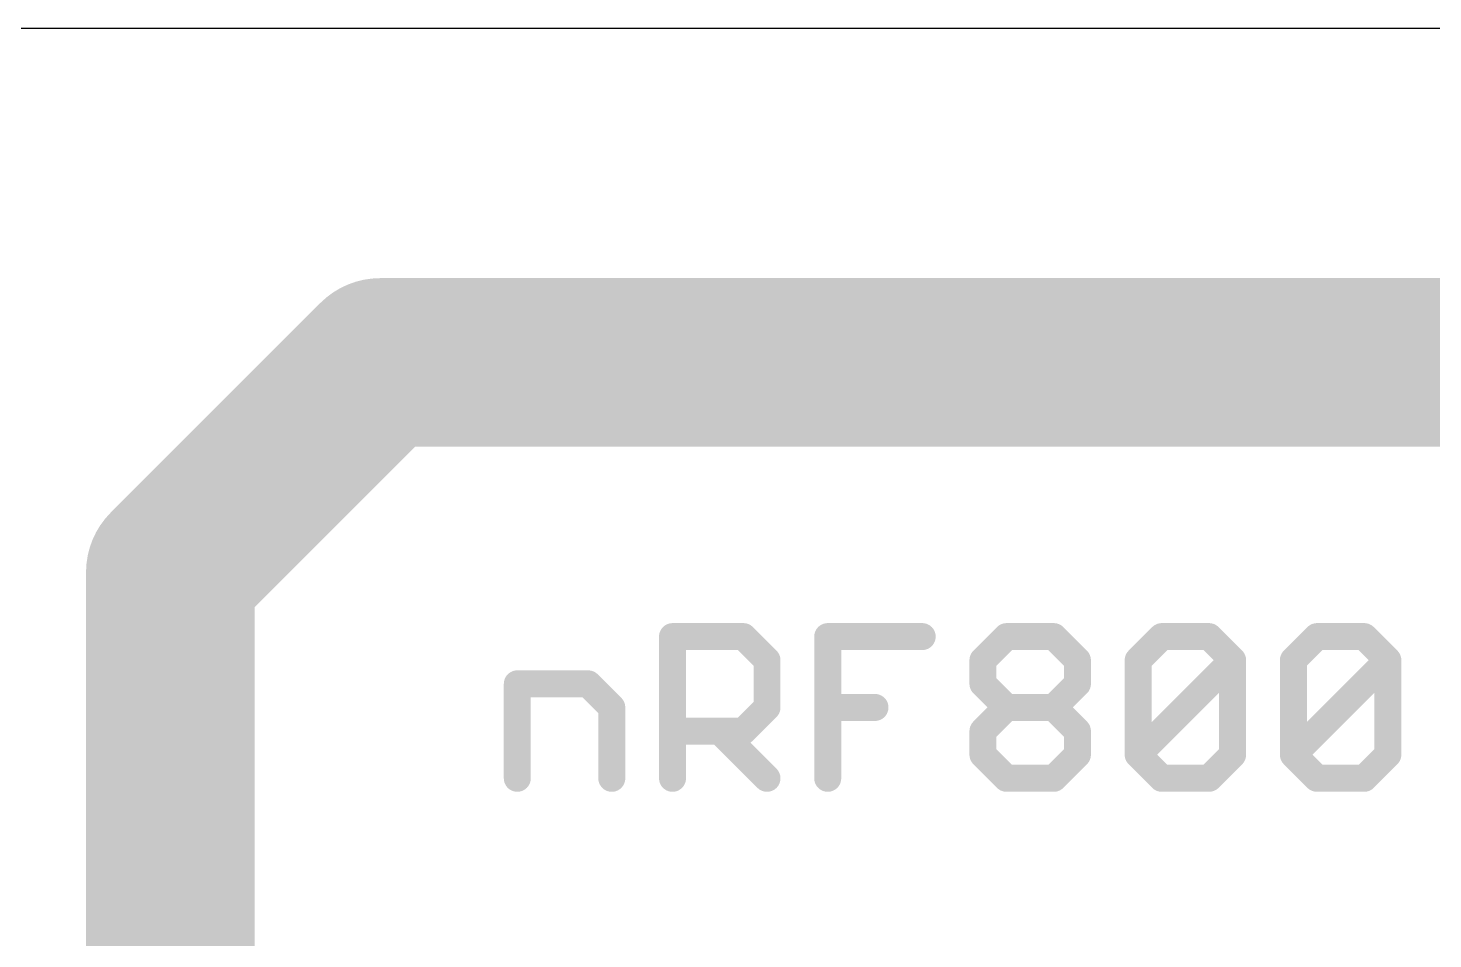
# Model space of a CAD drawing. Extents: x -0.1 to 28.1, y -0.3 to 29.2.
# Drawn here: x 6.36 to 16.94, y 22.35 to 29.21 of the extents above; entities that cross this region are included whole.
import ezdxf

# ---------------------------------------------------------------- set-up
doc = ezdxf.new("R2010")
doc.units = 0
for name, color, linetype in [('1', 12, 'CONTINUOUS'), ('20', 53, 'CONTINUOUS'), ('21', 40, 'CONTINUOUS')]:
    doc.layers.add(name, color=color, linetype=linetype)

msp = doc.modelspace()

# ---------------------------------------------------------------- linework, layer by layer
at = {"layer": '1', "const_width": 1.27}
for points in [[(9.0096, 26.691), (7.4297, 25.1112)], [(24.4553, 26.691), (9.0096, 26.691)], [(7.4297, 25.1112), (7.4297, 18.5224)]]:
    msp.add_lwpolyline(points, dxfattribs=at)
at = {"layer": '1', "const_width": 0.635}
for points in [[(9.0096, 27.0085, 1), (9.0096, 26.3735)], [(9.2341, 26.4665, 1), (8.7851, 26.9155)], [(7.7472, 25.1112, 1), (7.1122, 25.1112)], [(7.2052, 25.3357, 1), (7.6542, 24.8867)]]:
    msp.add_lwpolyline(points, format="xyb", dxfattribs=at)
at = {"layer": '20'}
msp.add_line((2.54, 29.21), (25.4, 29.21), dxfattribs=at)
at = {"layer": '21', "const_width": 0.2032}
for points in [[(11.213, 23.5576), (11.213, 24.6253)], [(11.213, 24.6253), (11.7469, 24.6253)], [(11.7469, 24.6253), (11.9248, 24.4474)], [(12.3824, 23.5576), (12.3824, 24.6253)], [(12.3824, 24.6253), (13.0942, 24.6253)], [(13.5518, 24.4474), (13.7297, 24.6253)], [(13.7297, 24.6253), (14.0856, 24.6253)], [(14.0856, 24.6253), (14.2636, 24.4474)], [(14.7212, 24.4474), (14.8991, 24.6253)], [(14.8991, 24.6253), (15.255, 24.6253)], [(15.255, 24.6253), (15.433, 24.4474)], [(15.8906, 24.4474), (16.0685, 24.6253)], [(16.0685, 24.6253), (16.4244, 24.6253)], [(16.4244, 24.6253), (16.6024, 24.4474)], [(11.9248, 24.4474), (11.9248, 24.0915)], [(13.5518, 24.2694), (13.5518, 24.4474)], [(14.2636, 24.4474), (14.2636, 24.2694)], [(14.7212, 23.7355), (14.7212, 24.4474)], [(14.7212, 23.7355), (15.433, 24.4474)], [(15.433, 24.4474), (15.433, 23.7355)], [(15.8906, 23.7355), (15.8906, 24.4474)], [(15.8906, 23.7355), (16.6024, 24.4474)], [(16.6024, 24.4474), (16.6024, 23.7355)], [(10.0436, 23.5576), (10.0436, 24.2694)], [(10.0436, 24.2694), (10.5775, 24.2694)], [(10.5775, 24.2694), (10.7554, 24.0915)], [(13.7297, 24.0915), (13.5518, 24.2694)], [(14.2636, 24.2694), (14.0856, 24.0915)], [(10.7554, 24.0915), (10.7554, 23.5576)], [(11.9248, 24.0915), (11.7469, 23.9135)], [(12.3824, 24.0915), (12.7383, 24.0915)], [(13.5518, 23.9135), (13.7297, 24.0915)], [(13.7297, 24.0915), (14.0856, 24.0915)], [(14.0856, 24.0915), (14.2636, 23.9135)], [(11.7469, 23.9135), (11.213, 23.9135)], [(11.5689, 23.9135), (11.9248, 23.5576)], [(13.5518, 23.7355), (13.5518, 23.9135)], [(14.2636, 23.9135), (14.2636, 23.7355)], [(13.7297, 23.5576), (13.5518, 23.7355)], [(14.2636, 23.7355), (14.0856, 23.5576)], [(14.8991, 23.5576), (14.7212, 23.7355)], [(15.433, 23.7355), (15.255, 23.5576)], [(16.0685, 23.5576), (15.8906, 23.7355)], [(16.6024, 23.7355), (16.4244, 23.5576)], [(14.0856, 23.5576), (13.7297, 23.5576)], [(15.255, 23.5576), (14.8991, 23.5576)], [(16.4244, 23.5576), (16.0685, 23.5576)]]:
    msp.add_lwpolyline(points, dxfattribs=at)
at = {"layer": '21', "const_width": 0.1016}
for points in [[(11.2638, 24.6253, 1), (11.1622, 24.6253)], [(11.213, 24.6761, 1), (11.213, 24.5745)], [(11.7828, 24.6612, 1), (11.7109, 24.5894)], [(11.7469, 24.5745, 1), (11.7469, 24.6761)], [(12.4332, 24.6253, 1), (12.3316, 24.6253)], [(12.3824, 24.6761, 1), (12.3824, 24.5745)], [(13.0942, 24.5745, 1), (13.0942, 24.6761)], [(13.7297, 24.6761, 1), (13.7297, 24.5745)], [(13.7657, 24.5894, 1), (13.6938, 24.6612)], [(14.1216, 24.6612, 1), (14.0497, 24.5894)], [(14.0856, 24.5745, 1), (14.0856, 24.6761)], [(14.8991, 24.6761, 1), (14.8991, 24.5745)], [(14.9351, 24.5894, 1), (14.8632, 24.6612)], [(15.291, 24.6612, 1), (15.2191, 24.5894)], [(15.255, 24.5745, 1), (15.255, 24.6761)], [(16.0685, 24.6761, 1), (16.0685, 24.5745)], [(16.1045, 24.5894, 1), (16.0326, 24.6612)], [(16.4604, 24.6612, 1), (16.3885, 24.5894)], [(16.4244, 24.5745, 1), (16.4244, 24.6761)], [(11.9756, 24.4474, 1), (11.874, 24.4474)], [(11.8889, 24.4114, 1), (11.9607, 24.4833)], [(13.6026, 24.4474, 1), (13.501, 24.4474)], [(13.5159, 24.4833, 1), (13.5877, 24.4114)], [(14.3144, 24.4474, 1), (14.2128, 24.4474)], [(14.2277, 24.4114, 1), (14.2995, 24.4833)], [(14.772, 24.4474, 1), (14.6704, 24.4474)], [(14.6853, 24.4833, 1), (14.7571, 24.4114)], [(15.4838, 24.4474, 1), (15.3822, 24.4474)], [(15.4689, 24.4114, 1), (15.3971, 24.4833)], [(15.3971, 24.4114, 1), (15.4689, 24.4833)], [(15.9414, 24.4474, 1), (15.8398, 24.4474)], [(15.8547, 24.4833, 1), (15.9265, 24.4114)], [(16.6532, 24.4474, 1), (16.5516, 24.4474)], [(16.6383, 24.4114, 1), (16.5665, 24.4833)], [(16.5665, 24.4114, 1), (16.6383, 24.4833)], [(10.0944, 24.2694, 1), (9.9928, 24.2694)], [(10.0436, 24.3202, 1), (10.0436, 24.2186)], [(10.6134, 24.3053, 1), (10.5415, 24.2335)], [(10.5775, 24.2186, 1), (10.5775, 24.3202)], [(13.5877, 24.3053, 1), (13.5159, 24.2335)], [(14.2995, 24.2335, 1), (14.2277, 24.3053)], [(13.501, 24.2694, 1), (13.6026, 24.2694)], [(14.2128, 24.2694, 1), (14.3144, 24.2694)], [(10.8062, 24.0915, 1), (10.7046, 24.0915)], [(10.7195, 24.0555, 1), (10.7913, 24.1274)], [(11.874, 24.0915, 1), (11.9756, 24.0915)], [(11.9607, 24.0555, 1), (11.8889, 24.1274)], [(12.3824, 24.1423, 1), (12.3824, 24.0407)], [(12.7383, 24.0407, 1), (12.7383, 24.1423)], [(13.7297, 24.1423, 1), (13.7297, 24.0407)], [(13.7657, 24.0555, 1), (13.6938, 24.1274)], [(13.6938, 24.0555, 1), (13.7657, 24.1274)], [(14.1216, 24.1274, 1), (14.0497, 24.0555)], [(14.0497, 24.1274, 1), (14.1216, 24.0555)], [(14.0856, 24.0407, 1), (14.0856, 24.1423)], [(11.213, 23.9643, 1), (11.213, 23.8627)], [(11.6048, 23.9494, 1), (11.533, 23.8776)], [(11.7109, 23.9494, 1), (11.7828, 23.8776)], [(11.7469, 23.8627, 1), (11.7469, 23.9643)], [(13.6026, 23.9135, 1), (13.501, 23.9135)], [(13.5159, 23.9494, 1), (13.5877, 23.8776)], [(14.3144, 23.9135, 1), (14.2128, 23.9135)], [(14.2277, 23.8776, 1), (14.2995, 23.9494)], [(13.5877, 23.7715, 1), (13.5159, 23.6996)], [(14.2995, 23.6996, 1), (14.2277, 23.7715)], [(14.7571, 23.7715, 1), (14.6853, 23.6996)], [(14.6853, 23.7715, 1), (14.7571, 23.6996)], [(15.4689, 23.6996, 1), (15.3971, 23.7715)], [(15.9265, 23.7715, 1), (15.8547, 23.6996)], [(15.8547, 23.7715, 1), (15.9265, 23.6996)], [(16.6383, 23.6996, 1), (16.5665, 23.7715)], [(13.501, 23.7355, 1), (13.6026, 23.7355)], [(14.2128, 23.7355, 1), (14.3144, 23.7355)], [(14.6704, 23.7355, 1), (14.772, 23.7355)], [(15.3822, 23.7355, 1), (15.4838, 23.7355)], [(15.8398, 23.7355, 1), (15.9414, 23.7355)], [(16.5516, 23.7355, 1), (16.6532, 23.7355)], [(9.9928, 23.5576, 1), (10.0944, 23.5576)], [(10.7046, 23.5576, 1), (10.8062, 23.5576)], [(11.1622, 23.5576, 1), (11.2638, 23.5576)], [(11.8889, 23.5217, 1), (11.9607, 23.5935)], [(12.3316, 23.5576, 1), (12.4332, 23.5576)], [(13.7297, 23.6084, 1), (13.7297, 23.5068)], [(13.6938, 23.5217, 1), (13.7657, 23.5935)], [(14.0497, 23.5935, 1), (14.1216, 23.5217)], [(14.0856, 23.5068, 1), (14.0856, 23.6084)], [(14.8991, 23.6084, 1), (14.8991, 23.5068)], [(14.8632, 23.5217, 1), (14.9351, 23.5935)], [(15.2191, 23.5935, 1), (15.291, 23.5217)], [(15.255, 23.5068, 1), (15.255, 23.6084)], [(16.0685, 23.6084, 1), (16.0685, 23.5068)], [(16.0326, 23.5217, 1), (16.1045, 23.5935)], [(16.3885, 23.5935, 1), (16.4604, 23.5217)], [(16.4244, 23.5068, 1), (16.4244, 23.6084)]]:
    msp.add_lwpolyline(points, format="xyb", dxfattribs=at)

doc.saveas('drawing.dxf')
